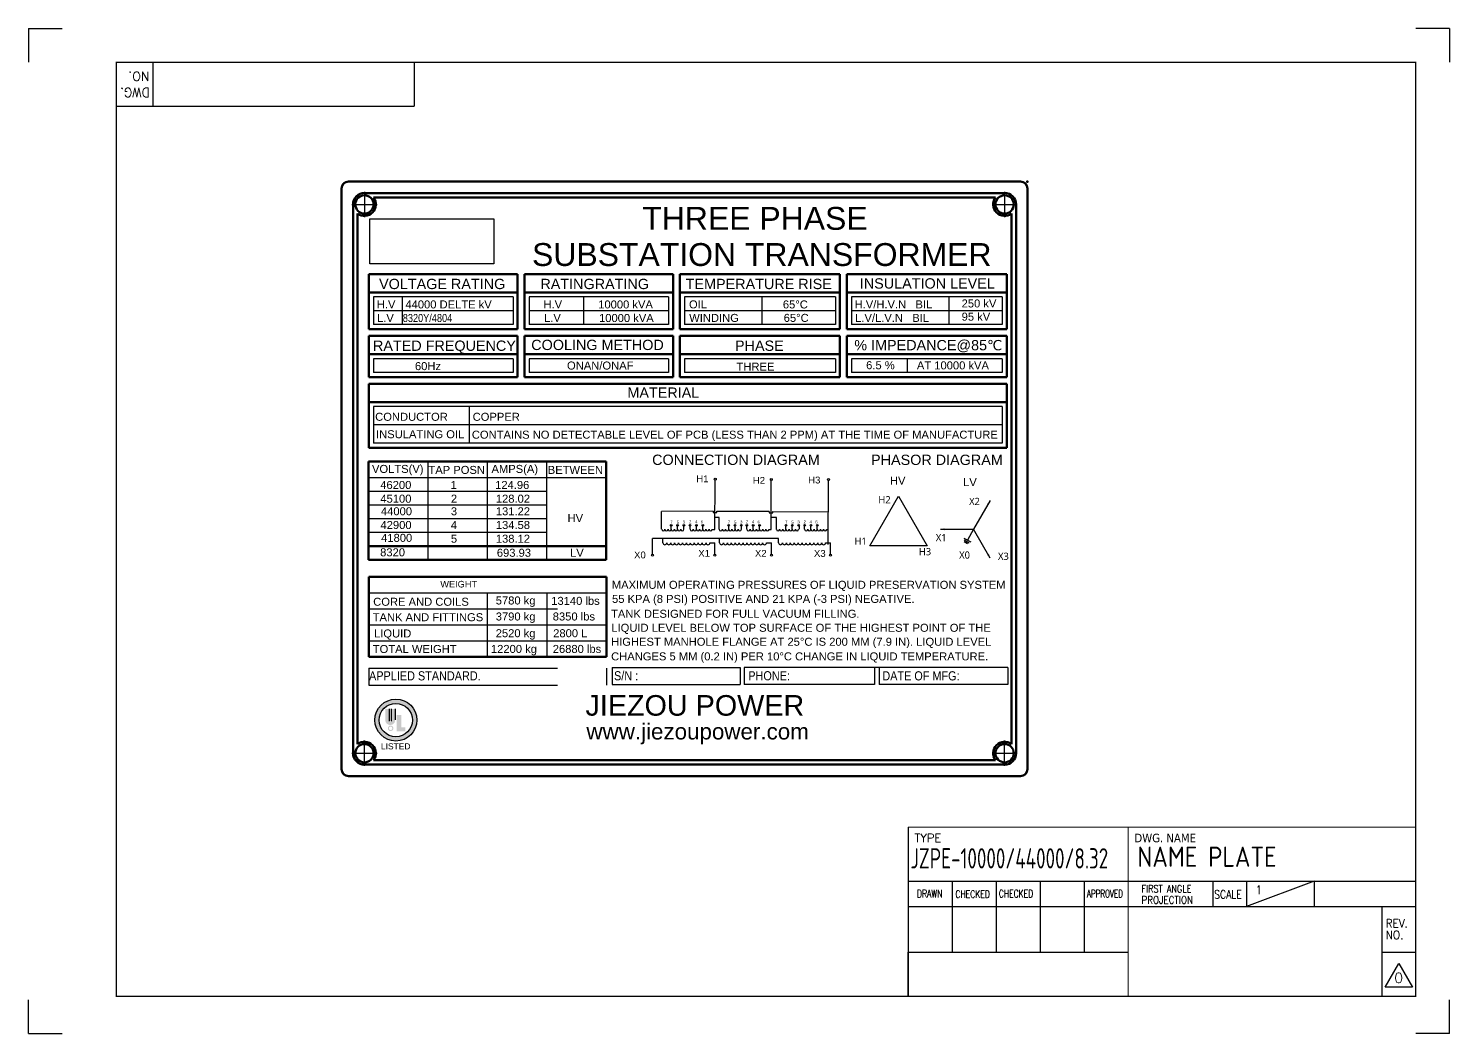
# Model space of a CAD drawing. Header units: millimetres. Extents: x 170753 to 421125, y -418833 to -179812.
# Drawn here: x 182900 to 183522, y -187518 to -187078 of the extents above; entities that cross this region are included whole.
import ezdxf
from ezdxf.enums import TextEntityAlignment as Align

# ---------------------------------------------------------------- set-up
doc = ezdxf.new("R2010")
doc.units = ezdxf.units.MM
doc.header["$LTSCALE"] = 13
doc.linetypes.add('CENTER', pattern=[50.8, 31.75, -6.35, 6.35, -6.35])
doc.linetypes.add('HIDDEN', pattern=[9.525, 6.35, -3.175])
doc.layers.get('0').update_dxf_attribs({"color": 1, "linetype": 'CENTER'})
for name, color, linetype in [('1', 4, 'Continuous'), ('2', 3, 'Continuous'), ('4', 2, 'HIDDEN'), ('粗实线', 4, 'Continuous')]:
    doc.layers.add(name, color=color, linetype=linetype)
doc.layers.add('paper', color=254, linetype='Continuous', plot=False)
doc.layers.add('标注、文本', color=3, linetype='Continuous', lineweight=25)
doc.layers.add('铁心', color=3, linetype='Continuous', lineweight=0)
doc.styles.add('Arial_txtstyle_2.50_0_0', font='arial.ttf')
doc.styles.add('Note Text (ANSI)', font='arial.ttf')
doc.styles.add('ROMANS', font='romans.shx', dxfattribs={"bigfont": 'whgtxt.shx'})
doc.styles.get("Standard").update_dxf_attribs({"font": 'gbenor.shx', "bigfont": 'gbcbig.shx'})
doc.styles.add('Tahoma_txtstyle_30.40_0_0', font='tahoma.ttf')
doc.styles.add('宋体', font='', dxfattribs={"width": 0.6})
doc.styles.get('宋体').set_extended_font_data('Microsoft YaHei')
picture_1 = doc.add_image_def('image1.png', size_in_pixel=(217, 79))

msp = doc.modelspace()

# ---------------------------------------------------------------- hatches: boundary and pattern name
at = {"layer": '标注、文本'}
h = msp.add_hatch(color=0, dxfattribs=at)
h.paths.add_polyline_path([(183051.95, -187380.57, 1), (183070.31, -187380.57, 1)])
h.paths.add_polyline_path([(183068.4, -187380.57, -1), (183053.82, -187380.57, -1)], flags=16)
h.paths.add_polyline_path([(183058.26, -187375.72), (183058.26, -187381.04, 1), (183059.14, -187381.04), (183059.14, -187375.72), (183060.86, -187375.72), (183060.86, -187380.57, -1.013017), (183056.54, -187380.57), (183056.54, -187375.72)], flags=0)
h.paths.add_polyline_path([(183061.57, -187378.32), (183063.55, -187378.32), (183063.55, -187383.75), (183065.27, -187383.75), (183065.27, -187385.51), (183061.57, -187385.51)], flags=0)
h.paths.add_polyline_path([(183060.07, -187384.21, -1), (183057.65, -187384.21, -1)], flags=0)
h.paths.add_polyline_path([(183059.63, -187384.21, -1), (183058.08, -187384.21, -1)], flags=0)

# ---------------------------------------------------------------- linework, layer by layer
at = {"color": 0}
for p, q in [((183047.43, -187149.6), (183047.43, -187160.6)), ((183327.43, -187149.6), (183327.43, -187160.6)), ((183041.93, -187155.1), (183052.93, -187155.1)), ((183321.93, -187155.1), (183332.93, -187155.1)), ((183047.43, -187400.6), (183047.43, -187389.6)), ((183327.43, -187400.6), (183327.43, -187389.6)), ((183041.93, -187395.1), (183052.93, -187395.1)), ((183321.93, -187395.1), (183332.93, -187395.1))]:
    msp.add_line(p, q, dxfattribs=at)
at = {"layer": '1', "const_width": 0.518}
msp.add_lwpolyline([(182938.93, -187501.42), (183507.27, -187501.42), (183507.27, -187092.93), (182938.93, -187092.93), (182938.93, -187501.42)], dxfattribs=at)
at = {"layer": '2'}
for p, q in [((182954.92, -187092.93), (182954.92, -187112.17)), ((183069.18, -187092.93), (183069.18, -187112.17)), ((182938.93, -187112.17), (183069.18, -187112.17)), ((183285.26, -187427.42), (183285.26, -187501.42)), ((183285.26, -187451.1), (183507.27, -187451.1)), ((183304.5, -187451.1), (183304.5, -187482.14)), ((183323.74, -187451.1), (183323.74, -187482.14)), ((183342.98, -187451.1), (183342.98, -187482.14)), ((183362.23, -187451.1), (183362.23, -187482.14)), ((183418.47, -187451.1), (183418.47, -187462.2)), ((183462.87, -187451.1), (183433.27, -187462.2)), ((183433.27, -187451.1), (183433.27, -187462.2)), ((183462.87, -187451.1), (183462.87, -187462.2)), ((183285.26, -187462.2), (183381.47, -187462.2)), ((183381.47, -187462.2), (183507.27, -187462.2)), ((183492.47, -187462.2), (183492.47, -187501.42)), ((183285.26, -187482.14), (183381.47, -187482.14)), ((183285.26, -187501.38), (183285.26, -187482.14)), ((183492.47, -187482.14), (183507.27, -187482.14)), ((183493.95, -187497.35), (183499.87, -187487.1)), ((183499.87, -187487.1), (183505.79, -187497.35)), ((183505.79, -187497.35), (183493.95, -187497.35))]:
    msp.add_line(p, q, dxfattribs=at)
at = {"layer": '2', "color": 0, "linetype": 'Continuous'}
for p, q in [((183049.23, -187286.5), (183127.23, -187286.5)), ((183049.23, -187292.5), (183127.23, -187292.5)), ((183199.97, -187289.31), (183199.97, -187289.85)), ((183199.97, -187289.85), (183201.59, -187289.85)), ((183201.59, -187289.85), (183201.59, -187289.31)), ((183201.59, -187289.31), (183224.49, -187289.31)), ((183224.49, -187289.42), (183224.49, -187289.96)), ((183224.49, -187289.96), (183226.11, -187289.96)), ((183226.11, -187289.96), (183226.11, -187289.42)), ((183226.11, -187289.42), (183250.37, -187289.53)), ((183049.23, -187298.5), (183127.23, -187298.5)), ((183049.3, -187338.94), (183153.3, -187338.94)), ((183049.3, -187345.94), (183153.3, -187345.94)), ((183049.3, -187352.94), (183153.3, -187352.94)), ((183270.56, -187357.62), (183213.48, -187357.62))]:
    msp.add_line(p, q, dxfattribs=at)
at = {"layer": '2', "color": 0}
for p, q in [((183268.48, -187304.43), (183281.04, -187282.66)), ((183281.04, -187282.66), (183293.61, -187304.43)), ((183199.97, -187289.31), (183177.43, -187289.33)), ((183177.43, -187297.17), (183177.43, -187289.33)), ((183202.59, -187292.08), (183200.81, -187292.08)), ((183227.63, -187292.08), (183225.31, -187292.08)), ((183313.85, -187297.17), (183311.14, -187301.87)), ((183173.46, -187301.15), (183173.46, -187301.13)), ((183293.61, -187304.43), (183268.48, -187304.43)), ((183309.67, -187301.02), (183312.62, -187302.72)), ((183309.68, -187301.73), (183311.99, -187303.07)), ((183309.76, -187302.56), (183311.24, -187303.41))]:
    msp.add_line(p, q, dxfattribs=at)
at = {"layer": '2', "color": 0, "linetype": 'Continuous'}
for points in [[(183200.74, -187297.25), (183200.88, -187275.66)], [(183225.29, -187297.25), (183225.39, -187275.78)], [(183250.31, -187303.75), (183250.43, -187275.89)]]:
    msp.add_lwpolyline(points, dxfattribs=at)
at = {"layer": '2', "color": 0}
for points in [[(183321.11, -187284.61), (183313.85, -187297.17)], [(183299.35, -187297.17), (183313.85, -187297.17)], [(183321.11, -187309.74), (183313.85, -187297.17)]]:
    msp.add_lwpolyline(points, dxfattribs=at)
for points in [[(183321.11, -187284.61, 0, 0.871, 0), (183320.24, -187286.12, 0.871, 0.871, 0)], [(183299.35, -187297.17, 0, 0.871, 0), (183301.09, -187297.17, 0.871, 0.871, 0)], [(183321.11, -187309.74, 0, 0.871, 0), (183320.24, -187308.23, 0.871, 0.871, 0)]]:
    msp.add_lwpolyline(points, format="xyseb", dxfattribs=at)
at = {"layer": '4', "color": 0, "linetype": 'ByBlock', "lineweight": -3}
for p, q in [((183051.44, -187195.58), (183051.44, -187207.58)), ((183112.41, -187195.58), (183051.44, -187195.58)), ((183063.86, -187195.58), (183063.86, -187207.58)), ((183112.41, -187195.58), (183112.41, -187207.58)), ((183119.44, -187195.58), (183119.44, -187207.58)), ((183180.41, -187195.58), (183119.44, -187195.58)), ((183143.29, -187195.58), (183143.29, -187207.58)), ((183180.41, -187195.58), (183180.41, -187207.58)), ((183187.46, -187195.58), (183187.46, -187207.58)), ((183253.43, -187195.58), (183187.46, -187195.58)), ((183221.3, -187195.58), (183221.3, -187207.58)), ((183253.43, -187195.58), (183253.43, -187207.58)), ((183260.44, -187195.58), (183260.44, -187207.58)), ((183326.43, -187195.58), (183260.44, -187195.58)), ((183303.09, -187195.58), (183303.09, -187207.58)), ((183326.43, -187195.58), (183326.43, -187207.58)), ((183112.41, -187201.58), (183051.44, -187201.58)), ((183180.41, -187201.58), (183119.44, -187201.58)), ((183253.43, -187201.58), (183187.46, -187201.58)), ((183326.43, -187201.58), (183260.44, -187201.58)), ((183112.41, -187207.58), (183051.44, -187207.58)), ((183180.41, -187207.58), (183119.44, -187207.58)), ((183253.43, -187207.58), (183187.46, -187207.58)), ((183326.43, -187207.58), (183260.44, -187207.58)), ((183051.44, -187222.58), (183051.44, -187228.58)), ((183112.41, -187222.58), (183051.44, -187222.58)), ((183112.41, -187222.58), (183112.41, -187228.58)), ((183119.44, -187222.58), (183119.44, -187228.58)), ((183180.41, -187222.58), (183119.44, -187222.58)), ((183180.41, -187222.58), (183180.41, -187228.58)), ((183187.46, -187222.58), (183187.46, -187228.58)), ((183253.43, -187222.58), (183187.46, -187222.58)), ((183253.43, -187222.58), (183253.43, -187228.58)), ((183260.44, -187222.58), (183260.44, -187228.58)), ((183326.43, -187222.58), (183260.44, -187222.58)), ((183284.82, -187222.58), (183284.82, -187228.58)), ((183326.43, -187222.58), (183326.43, -187228.58)), ((183112.41, -187228.58), (183051.44, -187228.58)), ((183180.41, -187228.58), (183119.44, -187228.58)), ((183253.43, -187228.58), (183187.46, -187228.58)), ((183326.43, -187228.58), (183260.44, -187228.58)), ((183051.33, -187243.53), (183051.33, -187259.53)), ((183326.43, -187243.53), (183051.33, -187243.53)), ((183093.19, -187243.53), (183093.19, -187259.53)), ((183326.43, -187243.53), (183326.43, -187259.53)), ((183326.43, -187251.53), (183051.33, -187251.53)), ((183326.43, -187259.53), (183051.33, -187259.53)), ((183049.23, -187274.5), (183153.23, -187274.5)), ((183049.3, -187324.94), (183153.3, -187324.94))]:
    msp.add_line(p, q, dxfattribs=at)
at = {"layer": '4', "color": 0, "lineweight": -3}
for p, q in [((183075.23, -187310.5), (183075.23, -187267.5)), ((183101.23, -187310.5), (183101.23, -187267.5)), ((183127.23, -187310.5), (183127.23, -187267.5)), ((183049.23, -187280.5), (183127.23, -187280.5)), ((183101.3, -187352.94), (183101.3, -187324.94)), ((183127.3, -187352.94), (183127.3, -187324.94)), ((183049.3, -187331.94), (183153.3, -187331.94)), ((183049.29, -187357.88), (183153.27, -187357.88)), ((183049.29, -187357.88), (183049.29, -187365.35)), ((183153.27, -187357.88), (183153.27, -187365.35)), ((183155.8, -187357.62), (183211.83, -187357.62)), ((183155.8, -187357.62), (183155.8, -187365.09)), ((183211.83, -187357.62), (183211.83, -187365.09)), ((183213.48, -187357.62), (183213.48, -187365.09)), ((183328.81, -187357.62), (183257.19, -187357.62)), ((183270.56, -187357.62), (183270.56, -187365.09)), ((183272.6, -187357.62), (183272.6, -187365.09)), ((183328.81, -187357.62), (183328.81, -187365.09)), ((183049.29, -187365.35), (183153.27, -187365.35)), ((183155.8, -187365.09), (183211.83, -187365.09)), ((183270.56, -187365.09), (183213.48, -187365.09)), ((183328.81, -187365.09), (183272.6, -187365.09))]:
    msp.add_line(p, q, dxfattribs=at)
at = {"layer": 'paper'}
for p, q in [((182900.45, -187078.13), (182900.45, -187092.93)), ((182900.45, -187078.13), (182915.25, -187078.13)), ((183522.07, -187078.13), (183507.27, -187078.13)), ((183522.07, -187078.13), (183522.07, -187092.93)), ((182900.45, -187517.71), (182900.45, -187502.9)), ((183522.07, -187517.71), (183522.07, -187502.9)), ((182900.45, -187517.71), (182915.25, -187517.71)), ((183522.07, -187517.71), (183507.27, -187517.71))]:
    msp.add_line(p, q, dxfattribs=at)
at = {"layer": '标注、文本', "color": 0}
for p, q in [((183202.59, -187297.24), (183202.59, -187292.08)), ((183227.63, -187297.24), (183227.63, -187292.08)), ((183181.6, -187297.17), (183181.6, -187295.78)), ((183184.38, -187297.17), (183184.38, -187295.78)), ((183187.15, -187297.17), (183187.15, -187295.78)), ((183189.86, -187297.17), (183189.86, -187295.78)), ((183192.64, -187297.17), (183192.64, -187295.78)), ((183195.42, -187297.17), (183195.42, -187295.78)), ((183199.58, -187297.24), (183200.74, -187297.25)), ((183206.75, -187297.17), (183206.75, -187295.78)), ((183209.53, -187297.17), (183209.53, -187295.78)), ((183212.31, -187297.17), (183212.31, -187295.78)), ((183214.68, -187297.17), (183214.68, -187295.78)), ((183217.46, -187297.17), (183217.46, -187295.78)), ((183220.24, -187297.17), (183220.24, -187295.78)), ((183224.4, -187297.25), (183225.26, -187297.25)), ((183231.8, -187297.17), (183231.8, -187295.78)), ((183234.58, -187297.17), (183234.58, -187295.78)), ((183237.69, -187297.17), (183237.69, -187295.78)), ((183239.95, -187297.17), (183239.95, -187295.78)), ((183242.73, -187297.17), (183242.73, -187295.78)), ((183245.51, -187297.17), (183245.51, -187295.78)), ((183249.67, -187297.25), (183250.32, -187297.25)), ((183228.56, -187301.13), (183173.46, -187301.13)), ((183173.46, -187308.04), (183173.46, -187301.15)), ((183177.97, -187303.04), (183177.97, -187301.13)), ((183198.54, -187303.04), (183200.74, -187303.05)), ((183200.74, -187308.03), (183200.74, -187303.05)), ((183202.74, -187303.04), (183202.74, -187301.13)), ((183223.31, -187303.04), (183225.51, -187303.05)), ((183225.51, -187308.03), (183225.51, -187303.05)), ((183228.56, -187303.07), (183228.56, -187301.13)), ((183249.14, -187303.07), (183251.33, -187303.08)), ((183251.33, -187308.06), (183251.33, -187303.08)), ((183058.26, -187375.72), (183058.26, -187381.04)), ((183059.14, -187375.72), (183059.14, -187381.04)), ((183060.86, -187375.72), (183060.86, -187380.57))]:
    msp.add_line(p, q, dxfattribs=at)
for centre, radius in [((183200.9, -187275.23), 0.434), ((183225.4, -187275.34), 0.434), ((183250.45, -187275.46), 0.434), ((183181.61, -187295.43), 0.352), ((183184.39, -187295.43), 0.352), ((183187.16, -187295.43), 0.352), ((183189.87, -187295.43), 0.352), ((183192.65, -187295.43), 0.352), ((183195.43, -187295.43), 0.352), ((183206.76, -187295.43), 0.352), ((183209.54, -187295.43), 0.352), ((183212.32, -187295.43), 0.352), ((183214.69, -187295.43), 0.352), ((183217.47, -187295.43), 0.352), ((183220.25, -187295.43), 0.352), ((183231.81, -187295.43), 0.352), ((183234.59, -187295.43), 0.352), ((183237.36, -187295.43), 0.352), ((183239.96, -187295.43), 0.352), ((183242.74, -187295.43), 0.352), ((183245.51, -187295.43), 0.352), ((183173.46, -187308.47), 0.434), ((183200.74, -187308.46), 0.434), ((183225.51, -187308.46), 0.434), ((183251.33, -187308.49), 0.434), ((183061.17, -187380.6), 9.18), ((183061.15, -187380.6), 7.29)]:
    msp.add_circle(centre, radius, dxfattribs=at)
for centre, radius, end in [((183178.13, -187297.17), 0.694, 0), ((183179.52, -187297.17), 0.694, 0), ((183180.91, -187297.17), 0.694, 0), ((183182.29, -187297.17), 0.694, 0), ((183183.68, -187297.17), 0.694, 0), ((183185.07, -187297.17), 0.694, 0), ((183186.46, -187297.17), 0.694, 0), ((183190.56, -187297.17), 0.694, 0), ((183191.95, -187297.17), 0.694, 0), ((183193.34, -187297.17), 0.694, 0), ((183194.72, -187297.17), 0.694, 0), ((183196.11, -187297.17), 0.694, 0), ((183197.5, -187297.17), 0.694, 0), ((183198.89, -187297.17), 0.694, 0), ((183203.28, -187297.17), 0.694, 0), ((183204.67, -187297.17), 0.694, 0), ((183206.06, -187297.17), 0.694, 0), ((183207.45, -187297.17), 0.694, 0), ((183208.84, -187297.17), 0.694, 0), ((183210.23, -187297.17), 0.694, 0), ((183211.61, -187297.17), 0.694, 0), ((183215.38, -187297.17), 0.694, 0), ((183216.77, -187297.17), 0.694, 0), ((183218.15, -187297.17), 0.694, 0), ((183219.54, -187297.17), 0.694, 0), ((183220.93, -187297.17), 0.694, 0), ((183222.32, -187297.17), 0.694, 0), ((183223.71, -187297.17), 0.694, 353.81649), ((183228.33, -187297.17), 0.694, 0), ((183229.72, -187297.17), 0.694, 0), ((183231.11, -187297.17), 0.694, 0), ((183232.49, -187297.17), 0.694, 0), ((183233.88, -187297.17), 0.694, 0), ((183235.27, -187297.17), 0.694, 0), ((183236.66, -187297.17), 0.694, 0), ((183240.65, -187297.17), 0.694, 0), ((183242.03, -187297.17), 0.694, 0), ((183243.42, -187297.17), 0.694, 0), ((183244.81, -187297.17), 0.694, 0), ((183246.2, -187297.17), 0.694, 0), ((183247.59, -187297.17), 0.694, 0), ((183248.98, -187297.17), 0.694, 353.73169), ((183178.83, -187303.04), 0.857, 0), ((183180.54, -187303.04), 0.857, 0), ((183182.26, -187303.04), 0.857, 0), ((183183.97, -187303.04), 0.857, 0), ((183185.69, -187303.04), 0.857, 0), ((183187.4, -187303.04), 0.857, 0), ((183189.12, -187303.04), 0.857, 0), ((183190.83, -187303.04), 0.857, 0), ((183192.54, -187303.04), 0.857, 0), ((183194.26, -187303.04), 0.857, 0), ((183195.97, -187303.04), 0.857, 0), ((183197.69, -187303.04), 0.857, 0), ((183203.6, -187303.04), 0.857, 0), ((183205.31, -187303.04), 0.857, 0), ((183207.03, -187303.04), 0.857, 0), ((183208.74, -187303.04), 0.857, 0), ((183210.46, -187303.04), 0.857, 0), ((183212.17, -187303.04), 0.857, 0), ((183213.88, -187303.04), 0.857, 0), ((183215.6, -187303.04), 0.857, 0), ((183217.31, -187303.04), 0.857, 0), ((183219.03, -187303.04), 0.857, 0), ((183220.74, -187303.04), 0.857, 0), ((183222.46, -187303.04), 0.857, 0), ((183229.42, -187303.07), 0.857, 0), ((183231.14, -187303.07), 0.857, 0), ((183232.85, -187303.07), 0.857, 0), ((183234.56, -187303.07), 0.857, 0), ((183236.28, -187303.07), 0.857, 0), ((183237.99, -187303.07), 0.857, 0), ((183239.71, -187303.07), 0.857, 0), ((183241.42, -187303.07), 0.857, 0), ((183243.14, -187303.07), 0.857, 0), ((183244.85, -187303.07), 0.857, 0), ((183246.56, -187303.07), 0.857, 0), ((183248.28, -187303.07), 0.857, 0)]:
    msp.add_arc(centre, radius, 180, end, dxfattribs=at)
at = {"layer": '粗实线', "color": 0, "lineweight": 50}
for p, q in [((183040.43, -187145.1), (183334.43, -187145.1)), ((183037.43, -187148.1), (183037.43, -187402.1)), ((183047.41, -187150.11), (183327.43, -187150.11)), ((183337.43, -187148.1), (183337.43, -187402.1)), ((183042.43, -187155.1), (183042.43, -187395.1)), ((183051.43, -187152.11), (183323.43, -187152.11)), ((183082.9, -187152.11), (183107.74, -187152.11)), ((183110.53, -187152.11), (183142.41, -187152.11)), ((183332.43, -187155.1), (183332.43, -187395.1)), ((183044.43, -187159.1), (183044.43, -187391.1)), ((183330.43, -187159.1), (183330.43, -187391.1)), ((183049.41, -187185.58), (183049.41, -187209.58)), ((183114.41, -187185.58), (183049.41, -187185.58)), ((183114.41, -187185.58), (183114.41, -187209.58)), ((183117.41, -187185.58), (183117.41, -187209.58)), ((183182.41, -187185.58), (183117.41, -187185.58)), ((183182.41, -187185.58), (183182.41, -187209.58)), ((183185.43, -187185.58), (183185.43, -187209.58)), ((183255.43, -187185.58), (183185.43, -187185.58)), ((183255.43, -187185.58), (183255.43, -187209.58)), ((183328.43, -187185.58), (183258.4, -187185.58)), ((183258.4, -187185.58), (183258.4, -187209.58)), ((183328.43, -187185.58), (183328.43, -187209.58)), ((183114.41, -187193.58), (183049.41, -187193.58)), ((183182.41, -187193.58), (183117.41, -187193.58)), ((183255.43, -187193.58), (183185.43, -187193.58)), ((183328.43, -187193.58), (183258.4, -187193.58)), ((183114.41, -187209.58), (183049.41, -187209.58)), ((183049.41, -187212.58), (183049.41, -187230.58)), ((183114.41, -187212.58), (183049.41, -187212.58)), ((183114.41, -187212.58), (183114.41, -187230.58)), ((183182.41, -187209.58), (183117.41, -187209.58)), ((183117.41, -187212.58), (183117.41, -187230.58)), ((183182.41, -187212.58), (183117.41, -187212.58)), ((183182.41, -187212.58), (183182.41, -187230.58)), ((183255.43, -187209.58), (183185.43, -187209.58)), ((183185.43, -187212.58), (183185.43, -187230.58)), ((183255.43, -187212.58), (183185.43, -187212.58)), ((183255.43, -187212.58), (183255.43, -187230.58)), ((183328.43, -187209.58), (183258.4, -187209.58)), ((183258.4, -187212.58), (183258.4, -187230.58)), ((183328.43, -187212.58), (183258.4, -187212.58)), ((183328.43, -187212.58), (183328.43, -187230.58)), ((183114.41, -187220.58), (183049.41, -187220.58)), ((183182.41, -187220.58), (183117.41, -187220.58)), ((183255.43, -187220.58), (183185.43, -187220.58)), ((183328.43, -187220.58), (183258.4, -187220.58)), ((183114.41, -187230.58), (183049.41, -187230.58)), ((183182.41, -187230.58), (183117.41, -187230.58)), ((183255.43, -187230.58), (183185.43, -187230.58)), ((183328.43, -187230.58), (183258.4, -187230.58)), ((183049.3, -187233.53), (183049.3, -187261.53)), ((183049.3, -187233.53), (183049.3, -187261.53)), ((183328.43, -187233.53), (183049.3, -187233.53)), ((183328.43, -187233.53), (183328.43, -187261.53)), ((183328.43, -187241.53), (183049.3, -187241.53)), ((183328.43, -187261.53), (183049.3, -187261.53)), ((183049.23, -187267.5), (183153.23, -187267.5)), ((183049.23, -187310.5), (183049.23, -187267.5)), ((183153.23, -187310.5), (183153.23, -187267.5)), ((183049.23, -187304.5), (183153.23, -187304.5)), ((183049.23, -187310.5), (183153.23, -187310.5)), ((183049.3, -187317.94), (183153.3, -187317.94)), ((183049.3, -187352.94), (183049.3, -187317.94)), ((183153.3, -187352.94), (183153.3, -187317.94)), ((183049.3, -187352.94), (183153.3, -187352.94)), ((183051.43, -187398.1), (183323.43, -187398.1)), ((183040.43, -187405.1), (183334.43, -187405.1)), ((183047.41, -187400.1), (183327.43, -187400.1))]:
    msp.add_line(p, q, dxfattribs=at)
for centre in [(183047.43, -187155.1), (183327.43, -187155.1), (183047.43, -187395.1), (183327.43, -187395.1)]:
    msp.add_circle(centre, 4, dxfattribs=at)
for centre, radius, start, end in [((183040.43, -187148.1), 3, 90, 180), ((183334.43, -187148.1), 3, 0, 90), ((183047.43, -187155.1), 5, 89.79079, 180), ((183327.43, -187155.1), 5, 0, 90), ((183047.43, -187155.1), 5, 233.13077, 36.86971), ((183327.43, -187155.1), 5, 143.13029, 306.86923), ((183047.43, -187395.1), 5, 323.13029, 126.86923), ((183327.43, -187395.1), 5, 53.13077, 216.86971), ((183047.43, -187395.1), 5, 180, 270.20921), ((183327.43, -187395.1), 5, 270, 0), ((183040.43, -187402.1), 3, 180, 270), ((183334.43, -187402.1), 3, 270, 0)]:
    msp.add_arc(centre, radius, start, end, dxfattribs=at)
msp.add_point((183337.43, -187145.1), dxfattribs=at)
msp.add_point((183337.43, -187145.1), dxfattribs=at)
msp.add_point((183337.43, -187145.1), dxfattribs=at)
msp.add_point((183337.43, -187145.1), dxfattribs=at)
at = {"layer": '铁心'}
for p, q in [((183285.26, -187427.42), (183507.27, -187427.42)), ((183381.47, -187427.42), (183381.47, -187501.42))]:
    msp.add_line(p, q, dxfattribs=at)

# ---------------------------------------------------------------- texts
at = {"layer": '1', "color": 4, "width": 0.8}
msp.add_text('JZPE-10000/44000/8.32', height=8.8803, dxfattribs=at).set_placement((183286.24, -187445.51))
at = {"layer": '1', "color": 4}
msp.add_text('NAME PLATE', height=8.88, dxfattribs=at).set_placement((183385.56, -187444.81))
at = {"layer": '2', "style": 'ROMANS'}
for s, p in [('NO.', (182953.41, -187097.07)), ('DWG.', (182953.55, -187104.16))]:
    msp.add_text(s, height=3.996, rotation=180, dxfattribs=at).set_placement(p)
at = {"layer": '2', "color": 0, "linetype": 'Continuous', "style": 'Arial_txtstyle_2.50_0_0'}
for s, height, p in [('THREE PHASE ', 10, (183220.19, -187161.19)), ('SUBSTATION TRANSFORMER ', 10, (183223.17, -187177.01)), ('6.5 %%%', 3.5, (183273.12, -187225.42)), ('AT 10000 kVA', 3.5, (183304.83, -187225.42)), ('MATERIAL', 4.5, (183178.17, -187237.41)), ('INSULATING OIL', 3.5, (183071.79, -187255.6)), ('CONTAINS NO DETECTABLE LEVEL OF PCB (LESS THAN 2 PPM) AT THE TIME OF MANUFACTURE ', 3.5, (183210.12, -187256.22)), ('VOLTS(V)', 3.5, (183062, -187271.2)), ('TAP POSN', 3.5, (183087.79, -187271.2)), ('AMPS(A)', 3.5, (183113.18, -187271.2)), ('BETWEEN', 3.5, (183139.7, -187271.2)), ('JIEZOU POWER', 9, (183191.95, -187374.18)), ('www.jiezoupower.com ', 7, (183194.52, -187386.45))]:
    msp.add_text(s, height=height, dxfattribs=at).set_placement(p, align=Align.MIDDLE)
for s, height, p in [('VOLTAGE RATING', 4.5, (183053.83, -187192.13)), (' RATINGRATING', 4.5, (183122.64, -187192.13)), ('TEMPERATURE RISE ', 4.5, (183187.95, -187192.13)), ('INSULATION LEVEL', 4.5, (183264.11, -187191.89)), ('H.V    ', 3.5, (183052.83, -187200.55)), ('44000 DELTE kV', 3.5, (183065.34, -187200.58)), ('H.V    ', 3.5, (183125.74, -187200.56)), ('10000 kVA', 3.5, (183149.68, -187200.59)), ('OIL', 3.5, (183189.39, -187200.56)), ('65%%DC', 3.5, (183230.45, -187200.59)), ('H.V/H.V.N   BIL', 3.5, (183261.83, -187200.56)), ('250 kV', 3.5, (183308.64, -187200.15)), ('L.V', 3.5, (183052.93, -187206.53)), ('L.V', 3.5, (183126, -187206.48)), ('10000 kVA', 3.5, (183150.04, -187206.52)), ('WINDING', 3.5, (183189.49, -187206.48)), ('65%%DC', 3.5, (183230.81, -187206.47)), ('L.V/L.V.N   BIL ', 3.5, (183262.06, -187206.48)), ('95 kV', 3.5, (183308.64, -187205.94)), ('RATED FREQUENCY', 4.5, (183051.16, -187219.13)), ('COOLING METHOD', 4.5, (183120.39, -187218.78)), ('PHASE', 4.5, (183209.52, -187219.13)), ('%%% IMPEDANCE@85℃', 4.5, (183261.69, -187218.89)), ('60Hz', 3.5, (183069.51, -187227.56)), ('ONAN/ONAF', 3.5, (183136.04, -187227.31)), ('THREE', 3.5, (183210.18, -187227.79)), ('CONDUCTOR        COPPER', 3.5, (183052.12, -187249.72)), (' MAXIMUM OPERATING PRESSURES OF LIQUID PRESERVATION SYSTEM ', 3.5, (183154.27, -187323.2)), (' 55 KPA (8 PSI) POSITIVE AND 21 KPA (-3 PSI) NEGATIVE.', 3.5, (183154.37, -187329.37)), ('TANK DESIGNED FOR FULL VACUUM FILLING.', 3.5, (183155.29, -187335.87)), ('LIQUID LEVEL BELOW TOP SURFACE OF THE HIGHEST POINT OF THE ', 3.5, (183155.41, -187341.99)), (' HIGHEST MANHOLE FLANGE AT 25°C IS 200 MM (7.9 IN). LIQUID LEVEL ', 3.5, (183153.95, -187348.1)), ('CHANGES 5 MM (0.2 IN) PER 10°C CHANGE IN LIQUID TEMPERATURE.', 3.5, (183155.32, -187354.5)), ('LISTED', 2.64, (183054.64, -187393.41))]:
    msp.add_text(s, height=height, dxfattribs=at).set_placement(p)
at = {"layer": '2', "color": 0, "linetype": 'Continuous', "style": 'Arial_txtstyle_2.50_0_0', "width": 0.82}
msp.add_text('8320Y/4804', height=3.5, dxfattribs=at).set_placement((183064.2, -187206.51))
at = {"layer": '2', "color": 0, "linetype": 'Continuous', "style": 'Arial_txtstyle_2.50_0_0'}
for s, height, p in [('CONNECTION DIAGRAM', 4.5, (183246.59, -187266.77)), ('PHASOR DIAGRAM', 4.5, (183326.65, -187266.79)), ('HV', 3.5, (183284.07, -187275.91)), ('LV', 3.5, (183315.26, -187276.55)), ('46200', 3.5, (183067.94, -187277.79)), ('1', 3.5, (183087.82, -187277.79)), ('124.96', 3.5, (183119.55, -187277.79)), ('45100', 3.5, (183067.98, -187283.79)), ('44000', 3.5, (183068.24, -187289.29)), ('3', 3.5, (183087.95, -187289.29)), ('2', 3.5, (183087.95, -187283.79)), ('128.02', 3.5, (183119.85, -187283.79)), ('131.22', 3.5, (183119.85, -187289.29)), ('42900', 3.5, (183068.04, -187295.29)), ('4', 3.5, (183087.95, -187295.29)), ('134.58', 3.5, (183119.85, -187295.29)), ('HV', 3.5, (183143.06, -187292.29)), ('41800', 3.5, (183068.32, -187300.91)), ('5', 3.5, (183087.95, -187301.29)), ('138.12', 3.5, (183119.85, -187301.29)), ('8320', 3.5, (183065.17, -187307.23)), ('693.93', 3.5, (183120.29, -187307.43)), ('LV', 3.5, (183143.35, -187307.45)), ('CORE AND COILS', 3.5, (183093.09, -187328.86)), ('5780 kg', 3.5, (183122.26, -187328.3)), ('13140 lbs', 3.5, (183150.34, -187328.47)), ('TANK AND FITTINGS', 3.5, (183099.37, -187335.62)), ('3790 kg', 3.5, (183122.26, -187335.3)), ('8350 lbs', 3.5, (183148.28, -187335.3)), ('LIQUID', 3.5, (183067.92, -187342.73)), (' 2520 kg', 3.5, (183122.25, -187342.62)), ('2800 L', 3.5, (183144.94, -187342.62)), ('TOTAL WEIGHT', 3.5, (183087.74, -187349.52)), ('12200 kg', 3.5, (183122.87, -187349.49)), ('26880 lbs', 3.5, (183151, -187349.49))]:
    msp.add_text(s, height=height, dxfattribs=at).set_placement(p, align=Align.MIDDLE_RIGHT)
at = {"layer": '2', "color": 0, "style": 'Note Text (ANSI)'}
for s, p in [('H1', (183197.95, -187276.59)), ('H2', (183222.64, -187277.29)), ('H3', (183246.85, -187277.13)), ('X1', (183198.58, -187309.19)), ('X2', (183223.35, -187309.19)), ('X3', (183249.17, -187309.22)), ('X0', (183170.48, -187309.89))]:
    msp.add_text(s, height=3, dxfattribs=at).set_placement(p, align=Align.RIGHT)
at = {"layer": '2', "color": 0, "style": '宋体'}
for s, p in [('H2', (183272.24, -187285.81)), ('X2', (183311.92, -187286.55)), ('X1', (183297.34, -187302.38)), ('H1', (183261.81, -187303.93)), ('H3', (183289.94, -187308.51)), ('X0', (183307.56, -187309.99)), ('X3', (183324.55, -187310.53))]:
    msp.add_text(s, height=3.134, dxfattribs=at).set_placement(p)
at = {"layer": '2', "color": 0, "style": 'Note Text (ANSI)'}
for s, p in [('7', (183181.74, -187294)), ('5', (183184.49, -187294.11)), ('3', (183187.12, -187293.98)), ('2', (183189.94, -187293.86)), ('4', (183192.58, -187293.88)), ('6', (183195.07, -187293.97)), ('7', (183206.9, -187294)), ('5', (183209.64, -187294.11)), ('3', (183212.27, -187293.98)), ('2', (183214.76, -187293.86)), ('4', (183217.39, -187293.88)), ('6', (183219.88, -187293.97)), ('7', (183231.94, -187294)), ('5', (183234.69, -187294.11)), ('3', (183237.32, -187293.98)), ('2', (183240.03, -187293.86)), ('4', (183242.66, -187293.88)), ('6', (183245.15, -187293.97))]:
    msp.add_text(s, height=1.3, dxfattribs=at).set_placement(p, align=Align.MIDDLE)
at = {"layer": '2', "color": 0, "linetype": 'Continuous', "style": 'Arial_txtstyle_2.50_0_0', "width": 0.85}
for s, p in [('APPLIED STANDARD.', (183049.45, -187361.26)), ('S/N : ', (183156.6, -187361.23)), ('PHONE: ', (183215.32, -187361.22)), ('DATE OF MFG: ', (183273.96, -187361.26))]:
    msp.add_text(s, height=4, dxfattribs=at).set_placement(p, align=Align.MIDDLE_LEFT)
at = {"layer": '2', "style": 'ROMANS'}
for s, p in [('TYPE', (183288.03, -187434.04)), ('1', (183437.11, -187456.67))]:
    msp.add_text(s, height=3.7, dxfattribs=at).set_placement(p)
for s, height, width, p in [('DRAWN', 3.256, 0.75, (183289.12, -187458.14)), ('CHECKED', 3.256, 0.75, (183305.92, -187458.34)), ('CHECKED', 3.256, 0.75, (183324.9, -187458.14)), ('APPROVED', 3.256, 0.7, (183363.47, -187458.14)), ('FIRST ANGLE', 3.2561, 0.8, (183387.31, -187456.02)), ('SCALE', 3.7, 0.8, (183419.12, -187458.7)), ('PROJECTION', 3.256, 0.86, (183387.31, -187460.9)), ('REV.', 3.7, 0.9, (183494.15, -187471.36)), ('NO.', 3.7, 0.9, (183494.15, -187476.41))]:
    msp.add_text(s, height=height, dxfattribs=dict(at, width=width)).set_placement(p)
at = {"layer": '2', "color": 4, "style": 'ROMANS'}
msp.add_text('0', height=4.44, dxfattribs=at).set_placement((183497.88, -187495.58))
at = {"layer": '4', "color": 0, "lineweight": -3, "style": 'Arial_txtstyle_2.50_0_0'}
msp.add_text('WEIGHT', height=2.88, dxfattribs=at).set_placement((183080.61, -187322.61))
at = {"layer": '铁心', "style": 'Tahoma_txtstyle_30.40_0_0'}
msp.add_text('DWG. NAME', height=3.738, dxfattribs=at).set_placement((183384.24, -187434.04))

# ---------------------------------------------------------------- pictures from other files: only their frames are drawn
at = {"layer": '标注、文本'}
image = msp.add_image(picture_1, insert=(183049.74, -187181.15), size_in_units=(54.28, 19.76), dxfattribs=at)
image.dxf.flags = 7

doc.saveas('drawing.dxf')
